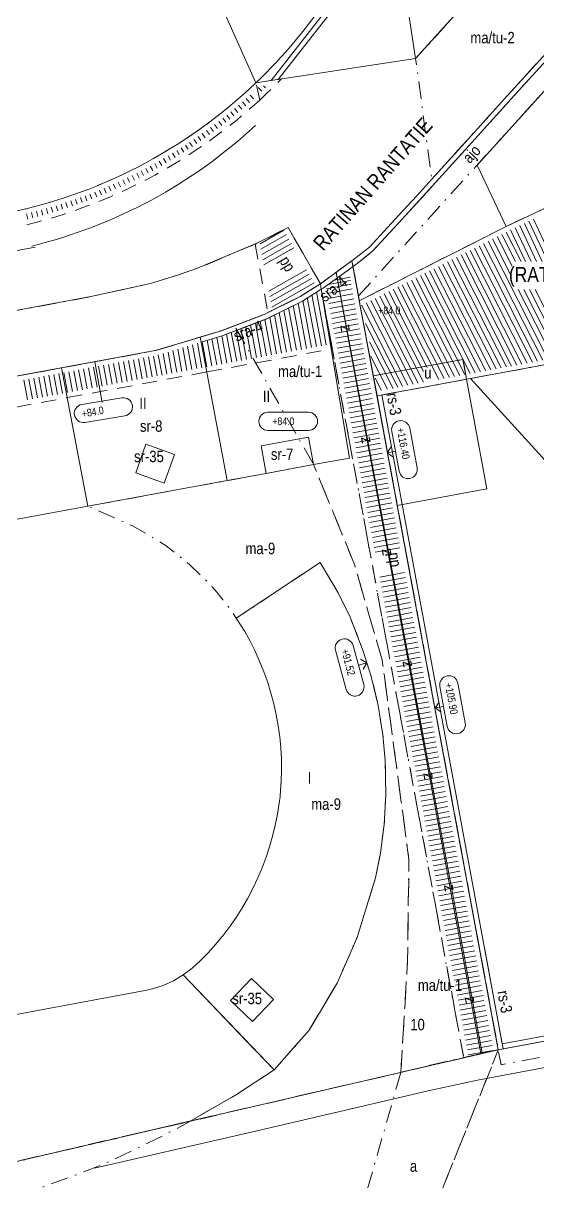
# Model space of a CAD drawing. Header units: metres. Extents: x 24485995 to 24488038, y 6819999 to 6822001.
# Drawn here: x 24487478.8 to 24487580.4, y 6820346.9 to 6820575.8 of the extents above; entities that cross this region are included whole.
import ezdxf

# ---------------------------------------------------------------- set-up
doc = ezdxf.new("R2010")
doc.units = ezdxf.units.M
for name, pattern in [('Aukot_rajalla', [0]), ('k10020', [0]), ('k10040', [10.3, 3.5, -1.5, 0.3, -1.5, 3.5]), ('k10050', [8, 3, -2, 3]), ('K10271', [0]), ('k10400', [0]), ('K10430', [0]), ('Osoitus_AK', [0]), ('Puurivi_sailytettava', [0])]:
    doc.linetypes.add(name, pattern=pattern)
for name, color, linetype, lineweight in [('AK_AsemakaavaTeksti_Kadun_puistonnimi', 7, 'Continuous', 0), ('AK_AsemakaavaViiva_Kaupunginosan_raja', 7, 'Continuous', 0), ('AK_JohdoillevarattuTeksti', 7, 'Continuous', 0), ('AK_JohdoillevarattuViiva', 7, 'Continuous', 0), ('AK_KayttotarkoitusViiva', 7, 'Continuous', 0), ('AK_LiikennointiViiva_Polkuviivoitus', 7, 'Continuous', 0), ('AK_MuuAsemakaavaTeksti_Alueenosan_kayttotarkoitus', 7, 'Continuous', 0), ('AK_MuuAsemakaavaTeksti_Erityismaarays', 7, 'Continuous', 0), ('AK_MuuAsemakaavaViiva_alueenosan_raja', 7, 'Continuous', 0), ('AK_MuuAsemakaavaViiva_Erityismaaraysviiva', 7, 'Continuous', 0), ('AK_MuuAsemakaavaViiva_Merkinnan_Kohdistusnuoli', 7, 'Continuous', 0), ('AK_MuuAsemakaavaViiva_Ohj_alueenosan_raja', 7, 'Continuous', 0), ('AK_RakennusalaTeksti_Kerrosala_tai_luku', 7, 'Continuous', 0), ('AK_RakennusalaViiva_Rakennusalan_raja__I_', 7, 'Continuous', 0), ('AK_RakentaminenTeksti_Korkeusmerkinta', 7, 'Continuous', 0), ('AK_RakentaminenTeksti_Korkeusmerkinta_ja_soikio', 7, 'Continuous', 0), ('AK_RakentaminenTeksti_Korkeusmerkinta_ja_soikio_ja_nuoli', 7, 'Continuous', 0), ('AK_RakentaminenViiva_dB_yms_aaltoviiva', 7, 'Continuous', 0), ('AK_Tontti_Sitova', 7, 'Continuous', 0), ('AK_Tonttinumero', 7, 'Continuous', 0), ('AK_YmparistoViiva_Aita', 7, 'Continuous', 0), ('AK_YmparistoViiva_Istutettava_puurivi', 7, 'Continuous', 0), ('AK_YmparistoViiva_Sailytettava_puurivi', 7, 'Continuous', 0)]:
    doc.layers.add(name, color=color, linetype=linetype, lineweight=lineweight)
doc.styles.add('ArialNarrow', font='ARIALN.TTF')

# ---------------------------------------------------------------- blocks, each defined once
blk = doc.blocks.new('AKP43')
at = {"layer": 'AK_RakentaminenTeksti_Korkeusmerkinta_ja_soikio', "color": 7, "linetype": 'Continuous', "lineweight": 13}
for p, q in [((4, 1.8), (-4, 1.8)), ((-4, -1.8), (4, -1.8))]:
    blk.add_line(p, q, dxfattribs=at)
for centre, start, end in [((-4, 0), 90, 270), ((4, 0), 270, 90)]:
    blk.add_arc(centre, 1.8, start, end, dxfattribs=at)

msp = doc.modelspace()

# ---------------------------------------------------------------- linework, layer by layer
at = {"layer": 'AK_AsemakaavaViiva_Kaupunginosan_raja', "linetype": 'k10020', "lineweight": 9, "flags": 128}
msp.add_lwpolyline([(24487524.72, 6820564.02), (24487455.45, 6820718.65), (24487455.01, 6820721.62), (24487388.28, 6820711.67), (24487388.73, 6820708.7), (24487315.23, 6820697.74), (24487281.49, 6820692.71, 0.196175), (24487265.24, 6820683.07), (24487263.87, 6820681.23), (24487262.53, 6820679.37), (24487261.21, 6820677.49)], format="xyb", dxfattribs=at)
for points in [[(24487642.1, 6820629.35), (24487629.34, 6820615.22), (24487605.75, 6820589.07), (24487591.46, 6820607.74), (24487556.27, 6820568.82)], [(24487524.72, 6820564.02), (24487556.27, 6820568.82), (24487556.43, 6820568.99)]]:
    msp.add_lwpolyline(points, dxfattribs=at)
at = {"layer": 'AK_JohdoillevarattuViiva', "linetype": 'Continuous', "lineweight": 5, "flags": 128}
for points in [[(24487551.3, 6820601.58), (24487542.4, 6820583.31), (24487527.75, 6820564.48)], [(24487552.19, 6820601.14), (24487543.26, 6820582.78), (24487529.15, 6820564.65)], [(24487540.56, 6820526.57), (24487545.34, 6820500.78), (24487554.45, 6820451.62), (24487563.54, 6820402.43), (24487569.16, 6820372.24)], [(24487569.44, 6820372.3), (24487563.79, 6820402.51), (24487555.42, 6820447.23), (24487546.23, 6820496.37), (24487540.57, 6820526.58)]]:
    msp.add_lwpolyline(points, dxfattribs=at)
at = {"layer": 'AK_KayttotarkoitusViiva', "linetype": 'Continuous', "lineweight": 20, "flags": 128}
for points in [[(24487524.72, 6820564.02), (24487455.45, 6820718.65), (24487455.01, 6820721.62)], [(24487607.88, 6820625.91), (24487556.27, 6820568.82)], [(24487574.41, 6820561.53), (24487580.72, 6820568.45), (24487590.92, 6820579.74), (24487599.25, 6820581.84), (24487605.75, 6820589.07), (24487629.34, 6820615.22)], [(24487556.27, 6820568.82), (24487550.72, 6820605.35)], [(24487572.59, 6820372.98), (24487685.85, 6820393.97), (24487659.2, 6820537.78), (24487652.75, 6820572.56), (24487655.04, 6820573.64), (24487655.79, 6820577.3)], [(24487543.69, 6820528.85), (24487547.17, 6820531.56), (24487552.89, 6820537.78), (24487556.49, 6820541.7), (24487559.47, 6820545), (24487567.28, 6820553.64), (24487574.41, 6820561.53)], [(24487531.09, 6820535.46), (24487524.93, 6820532.31), (24487513.18, 6820527.37), (24487509.25, 6820526.02), (24487503.89, 6820524.36), (24487492.11, 6820521.77), (24487312.77, 6820488.42), (24487248.71, 6820476.5)], [(24487537.45, 6820524.31), (24487531.09, 6820535.46)], [(24487543.69, 6820528.85), (24487537.45, 6820524.31)], [(24487572.59, 6820372.98), (24487543.69, 6820528.85)], [(24487537.45, 6820524.31), (24487533.46, 6820521.78), (24487527.88, 6820519.02), (24487526.36, 6820518.27), (24487517.91, 6820515.04), (24487509.29, 6820512.44), (24487504.86, 6820511.12), (24487265.52, 6820466.99), (24487267.4, 6820456.77)], [(24487321.61, 6820314.68), (24487495.03, 6820354.96), (24487569.41, 6820372.24), (24487572.59, 6820372.98)]]:
    msp.add_lwpolyline(points, dxfattribs=at)
at = {"layer": 'AK_KayttotarkoitusViiva', "linetype": 'Continuous', "lineweight": 20}
for centre, radius, start, end in [((24487455.49, 6820636.43), 100.18, 313.716, 326.6723), ((24487455.5, 6820636.42), 100.17, 280.7992, 313.7146)]:
    msp.add_arc(centre, radius, start, end, dxfattribs=at)
at = {"layer": 'AK_LiikennointiViiva_Polkuviivoitus', "linetype": 'Continuous', "lineweight": 0, "flags": 128}
for points in [[(24487523.57, 6820561.58), (24487524.24, 6820560.84)], [(24487525.89, 6820562.37), (24487525.2, 6820563.1)], [(24487526.6, 6820563.05), (24487526.23, 6820563.43)], [(24487521.29, 6820559.58), (24487521.94, 6820558.82)], [(24487522.06, 6820560.24), (24487522.72, 6820559.5)], [(24487522.81, 6820560.9), (24487523.47, 6820560.16)], [(24487518.17, 6820557.01), (24487518.77, 6820556.23)], [(24487518.96, 6820557.64), (24487519.58, 6820556.87)], [(24487519.75, 6820558.28), (24487520.38, 6820557.52)], [(24487520.52, 6820558.92), (24487521.15, 6820558.16)], [(24487514.96, 6820554.57), (24487515.54, 6820553.78)], [(24487515.78, 6820555.17), (24487516.36, 6820554.39)], [(24487516.57, 6820555.78), (24487517.17, 6820554.99)], [(24487517.38, 6820556.39), (24487517.99, 6820555.61)], [(24487511.64, 6820552.26), (24487512.18, 6820551.44)], [(24487512.48, 6820552.83), (24487513.03, 6820552.02)], [(24487513.31, 6820553.41), (24487513.88, 6820552.6)], [(24487514.13, 6820553.98), (24487514.7, 6820553.18)], [(24487508.24, 6820550.09), (24487508.75, 6820549.26)], [(24487509.09, 6820550.62), (24487509.6, 6820549.78)], [(24487509.95, 6820551.16), (24487510.48, 6820550.33)], [(24487510.8, 6820551.71), (24487511.34, 6820550.89)], [(24487503.87, 6820547.57), (24487504.35, 6820546.71)], [(24487504.74, 6820548.05), (24487505.22, 6820547.19)], [(24487505.63, 6820548.55), (24487506.12, 6820547.7)], [(24487506.5, 6820549.05), (24487506.99, 6820548.2)], [(24487507.37, 6820549.57), (24487507.87, 6820548.72)], [(24487499.36, 6820545.26), (24487499.79, 6820544.36)], [(24487500.28, 6820545.71), (24487500.72, 6820544.81)], [(24487501.19, 6820546.16), (24487501.64, 6820545.28)], [(24487502.08, 6820546.62), (24487502.53, 6820545.73)], [(24487502.97, 6820547.09), (24487503.44, 6820546.21)], [(24487494.76, 6820543.19), (24487495.16, 6820542.25)], [(24487495.7, 6820543.59), (24487496.1, 6820542.66)], [(24487496.61, 6820543.99), (24487497.02, 6820543.07)], [(24487497.54, 6820544.41), (24487497.96, 6820543.49)], [(24487498.46, 6820544.83), (24487498.89, 6820543.93)], [(24487488.17, 6820540.68), (24487488.51, 6820539.7)], [(24487489.11, 6820541), (24487489.45, 6820540.03)], [(24487490.07, 6820541.35), (24487490.42, 6820540.38)], [(24487491.01, 6820541.69), (24487491.36, 6820540.73)], [(24487491.95, 6820542.05), (24487492.32, 6820541.1)], [(24487492.9, 6820542.42), (24487493.28, 6820541.48)], [(24487493.83, 6820542.8), (24487494.2, 6820541.86)], [(24487480.41, 6820538.37), (24487480.67, 6820537.33)], [(24487481.39, 6820538.63), (24487481.67, 6820537.6)], [(24487482.37, 6820538.89), (24487482.66, 6820537.87)], [(24487483.34, 6820539.16), (24487483.62, 6820538.15)], [(24487484.31, 6820539.45), (24487484.61, 6820538.44)], [(24487485.28, 6820539.74), (24487485.6, 6820538.74)], [(24487486.24, 6820540.04), (24487486.55, 6820539.05)], [(24487487.2, 6820540.35), (24487487.53, 6820539.37)], [(24487479.44, 6820538.13), (24487479.7, 6820537.09)], [(24487577.74, 6820536.23), (24487581.28, 6820528.69)], [(24487578.64, 6820536.66), (24487582.39, 6820528.69)], [(24487579.55, 6820537.08), (24487583.49, 6820528.68)], [(24487530.26, 6820534.9), (24487525.54, 6820532.21)], [(24487530.76, 6820534.03), (24487525.73, 6820531.17)], [(24487573.26, 6820534.08), (24487575.97, 6820528.72)], [(24487574.15, 6820534.53), (24487577.1, 6820528.72)], [(24487575.02, 6820534.96), (24487577.95, 6820528.71)], [(24487575.93, 6820535.38), (24487579.06, 6820528.7)], [(24487576.83, 6820535.81), (24487580.17, 6820528.7)], [(24487531.25, 6820533.16), (24487525.92, 6820530.13)], [(24487531.75, 6820532.29), (24487526.12, 6820529.08)], [(24487568.8, 6820531.82), (24487580.35, 6820509.02)], [(24487569.69, 6820532.27), (24487581.37, 6820509.21)], [(24487570.58, 6820532.73), (24487582.4, 6820509.4)], [(24487571.47, 6820533.18), (24487574.97, 6820526.28)], [(24487572.36, 6820533.63), (24487575.31, 6820527.82)], [(24487532.24, 6820531.43), (24487526.31, 6820528.04)], [(24487564.34, 6820529.56), (24487575.22, 6820508.07)], [(24487565.23, 6820530.02), (24487576.25, 6820508.26)], [(24487566.12, 6820530.47), (24487577.27, 6820508.45)], [(24487567.01, 6820530.92), (24487578.3, 6820508.64)], [(24487567.9, 6820531.37), (24487579.32, 6820508.83)], [(24487534.72, 6820527.08), (24487527.28, 6820522.84)], [(24487559.88, 6820527.3), (24487570.1, 6820507.13)], [(24487560.77, 6820527.76), (24487571.12, 6820507.32)], [(24487561.66, 6820528.21), (24487572.15, 6820507.51)], [(24487562.55, 6820528.66), (24487573.17, 6820507.7)], [(24487563.44, 6820529.11), (24487574.2, 6820507.88)], [(24487535.22, 6820526.21), (24487527.47, 6820521.8)], [(24487535.71, 6820525.35), (24487527.66, 6820520.76)], [(24487538.94, 6820524.15), (24487543.42, 6820524.99)], [(24487540.19, 6820525.06), (24487543.36, 6820525.65)], [(24487555.42, 6820525.04), (24487564.97, 6820506.18)], [(24487556.31, 6820525.5), (24487566, 6820506.37)], [(24487557.2, 6820525.95), (24487567.02, 6820506.56)], [(24487558.09, 6820526.4), (24487568.05, 6820506.75)], [(24487558.98, 6820526.85), (24487569.07, 6820506.94)], [(24487536.21, 6820524.48), (24487527.85, 6820519.71)], [(24487538.63, 6820512.27), (24487536.7, 6820522.74)], [(24487538.66, 6820523.3), (24487543.57, 6820524.21)], [(24487538.79, 6820522.39), (24487543.71, 6820523.3)], [(24487550.06, 6820522.33), (24487557.84, 6820506.99)], [(24487550.96, 6820522.78), (24487558.56, 6820507.77)], [(24487551.85, 6820523.24), (24487560.88, 6820505.42)], [(24487552.74, 6820523.69), (24487561.9, 6820505.61)], [(24487553.63, 6820524.14), (24487562.93, 6820505.8)], [(24487554.52, 6820524.59), (24487563.95, 6820505.99)], [(24487576.52, 6820523.21), (24487583.42, 6820509.59)], [(24487577.64, 6820523.21), (24487584.45, 6820509.78)], [(24487578.77, 6820523.2), (24487585.47, 6820509.97)], [(24487579.89, 6820523.19), (24487586.49, 6820510.16)], [(24487533.71, 6820511.36), (24487532.11, 6820520.04)], [(24487534.7, 6820511.54), (24487533.05, 6820520.5)], [(24487535.68, 6820511.72), (24487533.97, 6820521.01)], [(24487536.67, 6820511.9), (24487534.88, 6820521.58)], [(24487537.65, 6820512.08), (24487535.79, 6820522.16)], [(24487538.97, 6820521.4), (24487543.89, 6820522.31)], [(24487539.15, 6820520.42), (24487544.07, 6820521.33)], [(24487539.34, 6820519.44), (24487544.25, 6820520.35)], [(24487545.6, 6820520.07), (24487553.7, 6820504.09)], [(24487546.5, 6820520.53), (24487554.73, 6820504.28)], [(24487547.39, 6820520.98), (24487555.75, 6820504.47)], [(24487548.28, 6820521.43), (24487556.78, 6820504.66)], [(24487549.17, 6820521.88), (24487557.8, 6820504.85)], [(24487529.78, 6820510.63), (24487528.39, 6820518.2)], [(24487530.76, 6820510.82), (24487529.32, 6820518.66)], [(24487531.75, 6820511), (24487530.25, 6820519.12)], [(24487532.73, 6820511.18), (24487531.18, 6820519.58)], [(24487539.52, 6820518.45), (24487544.43, 6820519.36)], [(24487539.7, 6820517.47), (24487544.62, 6820518.38)], [(24487523.88, 6820509.55), (24487522.72, 6820515.82)], [(24487524.86, 6820509.73), (24487523.67, 6820516.19)], [(24487525.85, 6820509.91), (24487524.62, 6820516.55)], [(24487526.83, 6820510.09), (24487525.57, 6820516.91)], [(24487527.81, 6820510.27), (24487526.52, 6820517.28)], [(24487528.8, 6820510.45), (24487527.45, 6820517.74)], [(24487539.88, 6820516.49), (24487544.8, 6820517.4)], [(24487540.07, 6820515.5), (24487544.98, 6820516.41)], [(24487546.37, 6820516.48), (24487552.76, 6820503.86)], [(24487517, 6820508.28), (24487516.05, 6820513.44)], [(24487517.98, 6820508.46), (24487517.01, 6820513.73)], [(24487518.96, 6820508.64), (24487517.97, 6820514.02)], [(24487519.95, 6820508.82), (24487518.92, 6820514.37)], [(24487520.93, 6820509), (24487519.87, 6820514.73)], [(24487521.91, 6820509.18), (24487520.82, 6820515.1)], [(24487522.9, 6820509.36), (24487521.77, 6820515.46)], [(24487540.25, 6820514.52), (24487545.16, 6820515.43)], [(24487540.43, 6820513.54), (24487545.35, 6820514.45)], [(24487540.61, 6820512.55), (24487545.53, 6820513.46)], [(24487509.13, 6820506.83), (24487508.34, 6820511.12)], [(24487510.11, 6820507.01), (24487509.3, 6820511.41)], [(24487511.1, 6820507.19), (24487510.27, 6820511.7)], [(24487512.08, 6820507.37), (24487511.23, 6820511.99)], [(24487513.06, 6820507.55), (24487512.19, 6820512.28)], [(24487514.05, 6820507.73), (24487513.16, 6820512.57)], [(24487515.03, 6820507.91), (24487514.12, 6820512.86)], [(24487516.01, 6820508.1), (24487515.08, 6820513.15)], [(24487540.79, 6820511.57), (24487545.71, 6820512.48)], [(24487540.98, 6820510.59), (24487545.89, 6820511.5)], [(24487547.13, 6820512.83), (24487551.81, 6820503.6)], [(24487498.31, 6820504.83), (24487497.59, 6820508.76)], [(24487499.3, 6820505.01), (24487498.57, 6820508.95)], [(24487500.28, 6820505.19), (24487499.55, 6820509.13)], [(24487501.26, 6820505.38), (24487500.54, 6820509.31)], [(24487502.25, 6820505.56), (24487501.52, 6820509.49)], [(24487503.23, 6820505.74), (24487502.5, 6820509.67)], [(24487504.21, 6820505.92), (24487503.49, 6820509.85)], [(24487505.2, 6820506.1), (24487504.47, 6820510.03)], [(24487506.18, 6820506.28), (24487505.45, 6820510.26)], [(24487507.16, 6820506.46), (24487506.41, 6820510.55)], [(24487508.15, 6820506.64), (24487507.37, 6820510.83)], [(24487541.16, 6820509.6), (24487546.07, 6820510.51)], [(24487541.34, 6820508.62), (24487546.26, 6820509.53)], [(24487547.36, 6820510.08), (24487550.7, 6820503.5)], [(24487485.53, 6820502.47), (24487484.8, 6820506.41)], [(24487486.51, 6820502.65), (24487485.79, 6820506.59)], [(24487487.5, 6820502.84), (24487486.77, 6820506.77)], [(24487488.48, 6820503.02), (24487487.75, 6820506.95)], [(24487489.46, 6820503.2), (24487488.74, 6820507.13)], [(24487490.45, 6820503.38), (24487489.72, 6820507.31)], [(24487491.43, 6820503.56), (24487490.7, 6820507.5)], [(24487492.41, 6820503.74), (24487491.69, 6820507.68)], [(24487493.4, 6820503.92), (24487492.67, 6820507.86)], [(24487494.38, 6820504.11), (24487493.65, 6820508.04)], [(24487495.36, 6820504.29), (24487494.64, 6820508.22)], [(24487496.35, 6820504.47), (24487495.62, 6820508.4)], [(24487497.33, 6820504.65), (24487496.6, 6820508.58)], [(24487541.52, 6820507.64), (24487546.44, 6820508.55)], [(24487541.71, 6820506.65), (24487546.62, 6820507.56)], [(24487541.89, 6820505.67), (24487546.8, 6820506.58)], [(24487479.63, 6820501.39), (24487478.9, 6820505.32)], [(24487480.61, 6820501.57), (24487479.89, 6820505.5)], [(24487481.59, 6820501.75), (24487480.87, 6820505.68)], [(24487482.58, 6820501.93), (24487481.85, 6820505.86)], [(24487483.56, 6820502.11), (24487482.84, 6820506.04)], [(24487484.54, 6820502.29), (24487483.82, 6820506.23)], [(24487542.07, 6820504.69), (24487546.99, 6820505.6)], [(24487542.25, 6820503.7), (24487547.17, 6820504.62)], [(24487548.31, 6820505.7), (24487549.54, 6820503.25)], [(24487542.43, 6820502.72), (24487547.35, 6820503.63)], [(24487542.62, 6820501.74), (24487547.53, 6820502.65)], [(24487542.8, 6820500.75), (24487547.71, 6820501.67)], [(24487542.98, 6820499.77), (24487547.9, 6820500.68)], [(24487543.16, 6820498.79), (24487548.08, 6820499.7)], [(24487543.35, 6820497.8), (24487548.26, 6820498.72)], [(24487543.53, 6820496.82), (24487548.44, 6820497.73)], [(24487543.71, 6820495.84), (24487548.63, 6820496.75)], [(24487543.89, 6820494.86), (24487548.81, 6820495.77)], [(24487544.07, 6820493.87), (24487548.99, 6820494.78)], [(24487544.26, 6820492.89), (24487549.17, 6820493.8)], [(24487544.44, 6820491.91), (24487549.36, 6820492.82)], [(24487544.62, 6820490.92), (24487549.54, 6820491.83)], [(24487544.8, 6820489.94), (24487549.72, 6820490.85)], [(24487544.99, 6820488.96), (24487549.9, 6820489.87)], [(24487545.17, 6820487.97), (24487550.08, 6820488.88)], [(24487545.35, 6820486.99), (24487550.27, 6820487.9)], [(24487545.53, 6820486.01), (24487550.45, 6820486.92)], [(24487545.71, 6820485.02), (24487550.63, 6820485.93)], [(24487545.9, 6820484.04), (24487550.81, 6820484.95)], [(24487546.08, 6820483.06), (24487551, 6820483.97)], [(24487546.26, 6820482.07), (24487551.18, 6820482.98)], [(24487546.44, 6820481.09), (24487551.36, 6820482)], [(24487546.63, 6820480.11), (24487551.54, 6820481.02)], [(24487546.81, 6820479.12), (24487551.72, 6820480.03)], [(24487546.99, 6820478.14), (24487551.91, 6820479.05)], [(24487547.17, 6820477.16), (24487552.09, 6820478.07)], [(24487547.36, 6820476.17), (24487552.27, 6820477.09)], [(24487547.54, 6820475.19), (24487552.45, 6820476.1)], [(24487547.72, 6820474.21), (24487552.64, 6820475.12)], [(24487547.9, 6820473.22), (24487552.82, 6820474.14)], [(24487548.08, 6820472.24), (24487553, 6820473.15)], [(24487548.27, 6820471.26), (24487553.18, 6820472.17)], [(24487549.18, 6820466.34), (24487554.09, 6820467.25)], [(24487549.36, 6820465.36), (24487554.28, 6820466.27)], [(24487549.54, 6820464.38), (24487554.46, 6820465.29)], [(24487549.72, 6820463.39), (24487554.64, 6820464.3)], [(24487549.91, 6820462.41), (24487554.82, 6820463.32)], [(24487550.09, 6820461.43), (24487555.01, 6820462.34)], [(24487550.27, 6820460.44), (24487555.19, 6820461.35)], [(24487550.45, 6820459.46), (24487555.37, 6820460.37)], [(24487550.64, 6820458.48), (24487555.55, 6820459.39)], [(24487550.82, 6820457.49), (24487555.73, 6820458.4)], [(24487551, 6820456.51), (24487555.92, 6820457.42)], [(24487551.18, 6820455.53), (24487556.1, 6820456.44)], [(24487551.36, 6820454.54), (24487556.28, 6820455.45)], [(24487551.55, 6820453.56), (24487556.46, 6820454.47)], [(24487551.73, 6820452.58), (24487556.65, 6820453.49)], [(24487551.91, 6820451.59), (24487556.83, 6820452.5)], [(24487552.09, 6820450.61), (24487557.01, 6820451.52)], [(24487552.28, 6820449.63), (24487557.19, 6820450.54)], [(24487552.46, 6820448.64), (24487557.37, 6820449.56)], [(24487552.64, 6820447.66), (24487557.56, 6820448.57)], [(24487552.82, 6820446.68), (24487557.74, 6820447.59)], [(24487553, 6820445.69), (24487557.92, 6820446.61)], [(24487553.19, 6820444.71), (24487558.1, 6820445.62)], [(24487553.37, 6820443.73), (24487558.29, 6820444.64)], [(24487553.55, 6820442.74), (24487558.47, 6820443.66)], [(24487553.73, 6820441.76), (24487558.65, 6820442.67)], [(24487553.92, 6820440.78), (24487558.83, 6820441.69)], [(24487554.1, 6820439.79), (24487559.01, 6820440.71)], [(24487554.28, 6820438.81), (24487559.2, 6820439.72)], [(24487554.46, 6820437.83), (24487559.38, 6820438.74)], [(24487554.65, 6820436.85), (24487559.56, 6820437.76)], [(24487554.83, 6820435.86), (24487559.74, 6820436.77)], [(24487555.01, 6820434.88), (24487559.93, 6820435.79)], [(24487555.19, 6820433.9), (24487560.11, 6820434.81)], [(24487555.37, 6820432.91), (24487560.29, 6820433.82)], [(24487555.56, 6820431.93), (24487560.47, 6820432.84)], [(24487555.74, 6820430.95), (24487560.65, 6820431.86)], [(24487555.92, 6820429.96), (24487560.84, 6820430.87)], [(24487556.1, 6820428.98), (24487561.02, 6820429.89)], [(24487556.29, 6820428), (24487561.2, 6820428.91)], [(24487556.47, 6820427.01), (24487561.38, 6820427.92)], [(24487556.65, 6820426.03), (24487561.57, 6820426.94)], [(24487556.83, 6820425.05), (24487561.75, 6820425.96)], [(24487557.01, 6820424.06), (24487561.93, 6820424.97)], [(24487557.2, 6820423.08), (24487562.11, 6820423.99)], [(24487557.38, 6820422.1), (24487562.3, 6820423.01)], [(24487557.56, 6820421.11), (24487562.48, 6820422.02)], [(24487557.74, 6820420.13), (24487562.66, 6820421.04)], [(24487557.93, 6820419.15), (24487562.84, 6820420.06)], [(24487558.11, 6820418.16), (24487563.02, 6820419.08)], [(24487558.29, 6820417.18), (24487563.21, 6820418.09)], [(24487558.47, 6820416.2), (24487563.39, 6820417.11)], [(24487558.65, 6820415.21), (24487563.57, 6820416.13)], [(24487558.84, 6820414.23), (24487563.75, 6820415.14)], [(24487559.02, 6820413.25), (24487563.94, 6820414.16)], [(24487559.2, 6820412.26), (24487564.12, 6820413.18)], [(24487559.38, 6820411.28), (24487564.3, 6820412.19)], [(24487559.57, 6820410.3), (24487564.48, 6820411.21)], [(24487559.75, 6820409.32), (24487564.66, 6820410.23)], [(24487559.93, 6820408.33), (24487564.85, 6820409.24)], [(24487560.11, 6820407.35), (24487565.03, 6820408.26)], [(24487560.29, 6820406.37), (24487565.21, 6820407.28)], [(24487560.48, 6820405.38), (24487565.39, 6820406.29)], [(24487560.66, 6820404.4), (24487565.58, 6820405.31)], [(24487560.84, 6820403.42), (24487565.76, 6820404.33)], [(24487561.02, 6820402.43), (24487565.94, 6820403.34)], [(24487561.21, 6820401.45), (24487566.12, 6820402.36)], [(24487561.39, 6820400.47), (24487566.3, 6820401.38)], [(24487561.57, 6820399.48), (24487566.49, 6820400.39)], [(24487561.75, 6820398.5), (24487566.67, 6820399.41)], [(24487561.94, 6820397.52), (24487566.85, 6820398.43)], [(24487562.12, 6820396.53), (24487567.03, 6820397.44)], [(24487562.3, 6820395.55), (24487567.22, 6820396.46)], [(24487562.48, 6820394.57), (24487567.4, 6820395.48)], [(24487562.66, 6820393.58), (24487567.58, 6820394.49)], [(24487562.85, 6820392.6), (24487567.76, 6820393.51)], [(24487563.03, 6820391.62), (24487567.94, 6820392.53)], [(24487563.21, 6820390.63), (24487568.13, 6820391.55)], [(24487563.39, 6820389.65), (24487568.31, 6820390.56)], [(24487563.58, 6820388.67), (24487568.49, 6820389.58)], [(24487563.76, 6820387.68), (24487568.67, 6820388.6)], [(24487563.94, 6820386.7), (24487568.86, 6820387.61)], [(24487564.12, 6820385.72), (24487569.04, 6820386.63)], [(24487564.3, 6820384.73), (24487569.22, 6820385.65)], [(24487564.49, 6820383.75), (24487569.4, 6820384.66)], [(24487564.67, 6820382.77), (24487569.59, 6820383.68)], [(24487564.85, 6820381.78), (24487569.77, 6820382.7)], [(24487565.03, 6820380.8), (24487569.95, 6820381.71)], [(24487565.22, 6820379.82), (24487570.13, 6820380.73)], [(24487565.4, 6820378.84), (24487570.31, 6820379.75)], [(24487565.58, 6820377.85), (24487570.5, 6820378.76)], [(24487565.76, 6820376.87), (24487570.68, 6820377.78)], [(24487565.94, 6820375.89), (24487570.86, 6820376.8)], [(24487566.13, 6820374.9), (24487571.04, 6820375.81)], [(24487566.31, 6820373.92), (24487571.23, 6820374.83)], [(24487566.49, 6820372.94), (24487571.41, 6820373.85)], [(24487566.67, 6820371.95), (24487571.59, 6820372.86)]]:
    msp.add_lwpolyline(points, dxfattribs=at)
at = {"layer": 'AK_MuuAsemakaavaViiva_alueenosan_raja', "linetype": 'k10040', "lineweight": 5, "flags": 128}
for points in [[(24487559.47, 6820545), (24487567.28, 6820553.64), (24487574.41, 6820561.53), (24487580.72, 6820568.45), (24487590.92, 6820579.74), (24487595.76, 6820580.96), (24487592.65, 6820600.3), (24487591.46, 6820607.74), (24487556.27, 6820568.82), (24487559.47, 6820545)], [(24487544.98, 6820521.91), (24487599.25, 6820581.84), (24487590.92, 6820579.74), (24487591.66, 6820579.07), (24487581.46, 6820567.78), (24487575.15, 6820560.85), (24487568.02, 6820552.97), (24487560.22, 6820544.33), (24487557.23, 6820541.02), (24487553.62, 6820537.1), (24487547.82, 6820530.8), (24487545.34, 6820528.79), (24487543.9, 6820527.71), (24487544.98, 6820521.91)], [(24487626.93, 6820560.44), (24487574.13, 6820535.64)], [(24487265.52, 6820466.99), (24487504.86, 6820511.12), (24487509.29, 6820512.44), (24487517.91, 6820515.04), (24487526.36, 6820518.27), (24487527.88, 6820519.02), (24487533.46, 6820521.78), (24487537.45, 6820524.31), (24487531.09, 6820535.46), (24487524.93, 6820532.31), (24487513.18, 6820527.37), (24487509.25, 6820526.02), (24487503.89, 6820524.36), (24487492.11, 6820521.77), (24487312.77, 6820488.42), (24487248.71, 6820476.5)], [(24487574.13, 6820535.64), (24487545.15, 6820520.97)], [(24487321.61, 6820314.68), (24487495.03, 6820354.96), (24487569.41, 6820372.24), (24487572.59, 6820372.98), (24487543.69, 6820528.85), (24487537.45, 6820524.31), (24487533.46, 6820521.78), (24487527.88, 6820519.02), (24487526.36, 6820518.27), (24487517.91, 6820515.04), (24487509.29, 6820512.44), (24487504.86, 6820511.12), (24487265.52, 6820466.99), (24487267.4, 6820456.77), (24487297.4, 6820462.41), (24487298, 6820459.1), (24487301.14, 6820441.93), (24487290.97, 6820427.45), (24487302.68, 6820365.04), (24487316.63, 6820341.92), (24487321.61, 6820314.68)], [(24487543.69, 6820528.85), (24487537.45, 6820524.31), (24487533.46, 6820521.78), (24487527.88, 6820519.02), (24487526.36, 6820518.27), (24487520.5, 6820516.03), (24487536.11, 6820488.58), (24487544.09, 6820469.17), (24487549.65, 6820450.05), (24487552.3, 6820430.31), (24487554.95, 6820410.58), (24487554.66, 6820390.39), (24487553.35, 6820368.51), (24487569.41, 6820372.24), (24487572.59, 6820372.98), (24487543.69, 6820528.85)], [(24487537.81, 6820522.2), (24487565.76, 6820371.39), (24487569.41, 6820372.24), (24487572.59, 6820372.98), (24487543.69, 6820528.85), (24487537.45, 6820524.31), (24487537.63, 6820523.24), (24487537.81, 6820522.2)], [(24487567.11, 6820505.6), (24487661.91, 6820523.17)], [(24487566.34, 6820505.45), (24487548.64, 6820502.17), (24487547.91, 6820506.1), (24487565.61, 6820509.38), (24487566.34, 6820505.45)], [(24487548.64, 6820502.17), (24487566.34, 6820505.45)], [(24487566.34, 6820505.45), (24487567.11, 6820505.6)], [(24487536.11, 6820488.58), (24487526.76, 6820486.86), (24487519.08, 6820485.44), (24487491.54, 6820480.37), (24487500.38, 6820476.48), (24487503.25, 6820474.87), (24487506.97, 6820472.51), (24487510.22, 6820470.02), (24487511.69, 6820468.76), (24487514.5, 6820466.1), (24487515.94, 6820464.59), (24487517.05, 6820463.31), (24487517.48, 6820462.82), (24487518.83, 6820461.07), (24487520.13, 6820459.3), (24487520.85, 6820458.22), (24487537.44, 6820469.28), (24487540.98, 6820463.28), (24487543.34, 6820458.43), (24487545.74, 6820452.26), (24487545.95, 6820451.55), (24487547.52, 6820446.71), (24487548.86, 6820441.02), (24487549.8, 6820435.17), (24487550.27, 6820430.1), (24487550.4, 6820423.36), (24487550.06, 6820417.5), (24487549.32, 6820411.82), (24487548.36, 6820406.97), (24487546.91, 6820402.27), (24487544.7, 6820395.19), (24487540.79, 6820386.16), (24487535.22, 6820376.86), (24487528.31, 6820369), (24487520.89, 6820364.16), (24487511.89, 6820358.94), (24487553.35, 6820368.51), (24487554.66, 6820390.39), (24487554.95, 6820410.58), (24487552.3, 6820430.31), (24487549.65, 6820450.05), (24487544.09, 6820469.17), (24487536.11, 6820488.58)], [(24487685.85, 6820393.97), (24487572.59, 6820372.98), (24487573.13, 6820370.03), (24487668.7, 6820387.74), (24487671.44, 6820372.99), (24487689.14, 6820376.27), (24487685.85, 6820393.97)], [(24487654.54, 6820341.59), (24487657.55, 6820341.56), (24487663.04, 6820341.5), (24487654.39, 6820388.14), (24487572.59, 6820372.98), (24487554.93, 6820329.01), (24487592.59, 6820335.94), (24487604.75, 6820337.05), (24487654.54, 6820341.59)], [(24487553.35, 6820368.51), (24487541.32, 6820326.38), (24487554.93, 6820329.01), (24487572.59, 6820372.98), (24487568.12, 6820372.01), (24487563.24, 6820370.88), (24487553.35, 6820368.51)], [(24487565.75, 6820371.46), (24487568.12, 6820372.01)], [(24487568.12, 6820372.01), (24487572.59, 6820372.98)], [(24487384.26, 6820329.34), (24487390.05, 6820329.41), (24487395.53, 6820329.54), (24487400.16, 6820329.73), (24487404.6, 6820329.98), (24487409.31, 6820330.32), (24487414.91, 6820330.82), (24487423.16, 6820331.76), (24487430.23, 6820332.76), (24487436.65, 6820333.82), (24487442.88, 6820334.99), (24487450.38, 6820336.58), (24487458.52, 6820338.55), (24487465.73, 6820340.5), (24487472.36, 6820342.47), (24487478.46, 6820344.44), (24487482.95, 6820345.98), (24487488.62, 6820348.05), (24487491.95, 6820349.33), (24487495.02, 6820350.54), (24487498.73, 6820352.3), (24487502.03, 6820353.86), (24487504.95, 6820355.29), (24487509.01, 6820357.38), (24487511.89, 6820358.94), (24487384.26, 6820329.34)]]:
    msp.add_lwpolyline(points, dxfattribs=at)
at = {"layer": 'AK_MuuAsemakaavaViiva_Erityismaaraysviiva', "linetype": 'Aukot_rajalla', "lineweight": 5, "flags": 128}
for points in [[(24487543.9, 6820527.71), (24487545.34, 6820528.79), (24487547.82, 6820530.8), (24487553.62, 6820537.1), (24487560.22, 6820544.33), (24487568.02, 6820552.97), (24487575.15, 6820560.85), (24487581.46, 6820567.78), (24487591.66, 6820579.07)], [(24487513.9, 6820512.78), (24487518.24, 6820514.09), (24487522.5, 6820515.72), (24487526.8, 6820517.36), (24487533.95, 6820520.91), (24487537.63, 6820523.24), (24487538.01, 6820523.48), (24487543.9, 6820527.76)], [(24487573.57, 6820373.16), (24487549.62, 6820502.35)], [(24487569.92, 6820392.82), (24487573.39, 6820374.14), (24487684.69, 6820394.77), (24487680.83, 6820415.6)]]:
    msp.add_lwpolyline(points, dxfattribs=at)
at = {"layer": 'AK_MuuAsemakaavaViiva_Merkinnan_Kohdistusnuoli', "linetype": 'Osoitus_AK', "lineweight": 5, "flags": 128}
msp.add_lwpolyline([(24487494.37, 6820500.83), (24487492.92, 6820508.92)], dxfattribs=at)
at = {"layer": 'AK_MuuAsemakaavaViiva_Ohj_alueenosan_raja', "linetype": 'k10050', "lineweight": 5, "flags": 128}
for points in [[(24487529.76, 6820564.79), (24487524.72, 6820564.02)], [(24487525.48, 6820560.62), (24487524.72, 6820564.02)], [(24487531.09, 6820535.46), (24487524.93, 6820532.31)], [(24487537.45, 6820524.31), (24487531.09, 6820535.46)], [(24487524.93, 6820532.31), (24487524.59, 6820532.16)], [(24487524.59, 6820532.16), (24487527.09, 6820518.63)], [(24487543.69, 6820528.85), (24487537.45, 6820524.31)], [(24487572.59, 6820372.98), (24487543.69, 6820528.85)], [(24487537.45, 6820524.31), (24487533.46, 6820521.78)], [(24487533.46, 6820521.78), (24487537.45, 6820524.31)], [(24487537.45, 6820524.31), (24487537.63, 6820523.24)], [(24487537.63, 6820523.24), (24487537.45, 6820524.31)], [(24487537.63, 6820523.24), (24487537.81, 6820522.2)], [(24487539.8, 6820511.46), (24487537.63, 6820523.24)], [(24487533.46, 6820521.78), (24487527.88, 6820519.02)], [(24487527.88, 6820519.02), (24487533.46, 6820521.78)], [(24487537.81, 6820522.2), (24487565.75, 6820371.46)], [(24487526.36, 6820518.27), (24487517.91, 6820515.04)], [(24487527.88, 6820519.02), (24487526.36, 6820518.27)], [(24487527.09, 6820518.63), (24487527.88, 6820519.02)], [(24487517.91, 6820515.04), (24487509.29, 6820512.44)], [(24487504.86, 6820511.12), (24487363.2, 6820485)], [(24487509.29, 6820512.44), (24487504.86, 6820511.12)], [(24487515.02, 6820506.89), (24487539.8, 6820511.46)], [(24487487.48, 6820501.82), (24487515.02, 6820506.89)], [(24487364.3, 6820479.1), (24487487.48, 6820501.82)], [(24487565.75, 6820371.46), (24487568.12, 6820372.01)], [(24487568.12, 6820372.01), (24487572.59, 6820372.98)], [(24487569.41, 6820372.24), (24487572.59, 6820372.98)]]:
    msp.add_lwpolyline(points, dxfattribs=at)
at = {"layer": 'AK_MuuAsemakaavaViiva_Ohj_alueenosan_raja', "linetype": 'k10050', "lineweight": 5}
for centre, radius, start, end in [((24487455.5, 6820636.42), 100.17, 280.7992, 313.7146), ((24487453.25, 6820639.04), 106.61, 312.6472, 315.8594), ((24487454.65, 6820637.67), 104.66, 278.2367, 312.5897)]:
    msp.add_arc(centre, radius, start, end, dxfattribs=at)
at = {"layer": 'AK_RakennusalaViiva_Rakennusalan_raja__I_', "linetype": 'K10271', "lineweight": 9, "flags": 128}
for points in [[(24487574.13, 6820535.64), (24487626.93, 6820560.44), (24487605.75, 6820589.07), (24487599.25, 6820581.84), (24487568.39, 6820547.77), (24487574.13, 6820535.64)], [(24487567.11, 6820505.6), (24487661.91, 6820523.17), (24487652.75, 6820572.56), (24487626.93, 6820560.44), (24487574.13, 6820535.64), (24487545.15, 6820520.97), (24487548.64, 6820502.17), (24487567.11, 6820505.6)], [(24487536.11, 6820488.58), (24487543.24, 6820489.89), (24487537.63, 6820523.24), (24487533.95, 6820520.91), (24487528.33, 6820518.13), (24487526.76, 6820517.35), (24487518.24, 6820514.09), (24487513.9, 6820512.78), (24487519.08, 6820485.44), (24487526.76, 6820486.86), (24487525.77, 6820492.27), (24487535.11, 6820493.99), (24487536.11, 6820488.58)], [(24487681.81, 6820415.78), (24487661.91, 6820523.17), (24487567.11, 6820505.6), (24487617.72, 6820449.99), (24487681.81, 6820415.78)], [(24487505.84, 6820483), (24487519.08, 6820485.44), (24487513.9, 6820512.78), (24487513.71, 6820513.77), (24487509.29, 6820512.44), (24487504.86, 6820511.12), (24487486.36, 6820507.71), (24487491.54, 6820480.37), (24487505.84, 6820483)], [(24487566.34, 6820505.45), (24487565.61, 6820509.38), (24487547.91, 6820506.1), (24487548.64, 6820502.17), (24487552.65, 6820480.54), (24487570.35, 6820483.82), (24487566.34, 6820505.45)], [(24487363.2, 6820485), (24487368.32, 6820457.66), (24487491.54, 6820480.37), (24487486.36, 6820507.71), (24487363.2, 6820485)], [(24487566.34, 6820505.45), (24487570.35, 6820483.82), (24487552.65, 6820480.54), (24487572.59, 6820372.98), (24487685.85, 6820393.97), (24487681.81, 6820415.78), (24487617.72, 6820449.99), (24487567.11, 6820505.6), (24487566.34, 6820505.45)], [(24487506.64, 6820484.94), (24487508.65, 6820490.6), (24487502.99, 6820492.6), (24487500.99, 6820486.95), (24487506.64, 6820484.94)], [(24487500.99, 6820486.95), (24487502.99, 6820492.6), (24487508.65, 6820490.6), (24487506.64, 6820484.94), (24487500.99, 6820486.95)], [(24487535.11, 6820493.99), (24487525.77, 6820492.27), (24487526.76, 6820486.86), (24487536.11, 6820488.58), (24487535.11, 6820493.99)], [(24487522.89, 6820374.66), (24487528.31, 6820369), (24487535.22, 6820376.86), (24487540.79, 6820386.16), (24487544.7, 6820395.19), (24487546.91, 6820402.27), (24487548.36, 6820406.97), (24487549.32, 6820411.82), (24487550.06, 6820417.5), (24487550.4, 6820423.36), (24487550.27, 6820430.1), (24487549.8, 6820435.17), (24487548.86, 6820441.02), (24487547.52, 6820446.71), (24487545.95, 6820451.55), (24487545.74, 6820452.26), (24487543.34, 6820458.43), (24487540.98, 6820463.28), (24487537.44, 6820469.28), (24487520.85, 6820458.22), (24487522.52, 6820455.62), (24487523.59, 6820453.68), (24487524.58, 6820451.7), (24487525.39, 6820449.9), (24487526.3, 6820447.66), (24487527.06, 6820445.57), (24487527.7, 6820443.46), (24487528.25, 6820441.32), (24487528.74, 6820439.17), (24487529.13, 6820437.01), (24487529.43, 6820434.83), (24487529.64, 6820432.63), (24487529.75, 6820430.46), (24487529.78, 6820428.24), (24487529.71, 6820426.03), (24487529.6, 6820424.24), (24487529.49, 6820423.05), (24487529.32, 6820421.67), (24487528.99, 6820419.5), (24487528.56, 6820417.33), (24487528.02, 6820415.18), (24487527.44, 6820413.08), (24487526.75, 6820411), (24487525.97, 6820408.94), (24487525.09, 6820406.92), (24487524.13, 6820404.83), (24487523.08, 6820402.82), (24487521.97, 6820400.88), (24487520.98, 6820399.34), (24487519.79, 6820397.61), (24487518.17, 6820395.46), (24487518.02, 6820395.28), (24487516.77, 6820393.77), (24487515.29, 6820392.13), (24487513.73, 6820390.56), (24487512.14, 6820389.1), (24487510.34, 6820387.76), (24487522.89, 6820374.66)], [(24487376.07, 6820363.29), (24487367.2, 6820331.05), (24487384.64, 6820329.34), (24487495.03, 6820354.96), (24487511.89, 6820358.94), (24487520.89, 6820364.16), (24487528.31, 6820369), (24487510.34, 6820387.76), (24487508.43, 6820386.62), (24487506.41, 6820385.7), (24487504.32, 6820385.02), (24487503.2, 6820384.78), (24487386.12, 6820362.96), (24487384.97, 6820362.75), (24487383.29, 6820362.55), (24487381.45, 6820362.49), (24487379.23, 6820362.62), (24487377.74, 6820362.86), (24487376.07, 6820363.29)], [(24487519.71, 6820382.68), (24487524.06, 6820378.55), (24487528.19, 6820382.9), (24487523.84, 6820387.03), (24487519.71, 6820382.68)], [(24487524.06, 6820378.55), (24487519.71, 6820382.68), (24487523.84, 6820387.03), (24487528.19, 6820382.9), (24487524.06, 6820378.55)]]:
    msp.add_lwpolyline(points, dxfattribs=at)
at = {"layer": 'AK_RakentaminenTeksti_Korkeusmerkinta_ja_soikio_ja_nuoli', "linetype": 'Continuous', "lineweight": 5, "flags": 128}
for points in [[(24487551.56, 6820495.16), (24487553.02, 6820487.29)], [(24487556.56, 6820487.95), (24487555.1, 6820495.81)], [(24487550.62, 6820490.91), (24487551.42, 6820492.08)], [(24487552.29, 6820491.22), (24487550.62, 6820490.91)], [(24487550.62, 6820490.91), (24487551.79, 6820490.11)], [(24487540.45, 6820451.9), (24487542.54, 6820444.18)], [(24487546.01, 6820445.12), (24487543.92, 6820452.85)], [(24487544.97, 6820448.98), (24487546.61, 6820449.43)], [(24487546.61, 6820449.43), (24487545.38, 6820450.13)], [(24487546.61, 6820449.43), (24487545.9, 6820448.2)], [(24487561.06, 6820444.75), (24487562.52, 6820436.88)], [(24487566.06, 6820437.54), (24487564.6, 6820445.41)], [(24487560.12, 6820440.51), (24487560.92, 6820441.67)], [(24487561.79, 6820440.82), (24487560.12, 6820440.51)], [(24487560.12, 6820440.51), (24487561.29, 6820439.71)]]:
    msp.add_lwpolyline(points, dxfattribs=at)
at = {"layer": 'AK_RakentaminenTeksti_Korkeusmerkinta_ja_soikio_ja_nuoli', "linetype": 'Continuous', "lineweight": 5}
for centre, start, end in [((24487553.33, 6820495.48), 10.5, 190.5), ((24487554.79, 6820487.62), 190.5, 10.5), ((24487542.18, 6820452.37), 15.1638, 195.1638), ((24487562.83, 6820445.08), 10.5, 190.5), ((24487544.28, 6820444.65), 195.1638, 15.1638), ((24487564.29, 6820437.21), 190.5, 10.5)]:
    msp.add_arc(centre, 1.8, start, end, dxfattribs=at)
at = {"layer": 'AK_RakentaminenViiva_dB_yms_aaltoviiva', "linetype": 'k10400', "lineweight": 0, "flags": 128}
msp.add_lwpolyline([(24487569.92, 6820392.82), (24487573.39, 6820374.14), (24487684.69, 6820394.77), (24487680.86, 6820415.42)], dxfattribs=at)
at = {"layer": 'AK_Tontti_Sitova', "linetype": 'Continuous', "lineweight": 9, "flags": 128}
for points in [[(24487543.69, 6820528.85), (24487547.17, 6820531.56), (24487552.89, 6820537.78), (24487556.49, 6820541.7), (24487559.47, 6820545), (24487567.28, 6820553.64), (24487574.41, 6820561.53), (24487580.72, 6820568.45), (24487590.92, 6820579.74), (24487599.25, 6820581.84), (24487605.75, 6820589.07), (24487629.34, 6820615.22), (24487655.79, 6820579.12), (24487655.79, 6820577.3), (24487655.04, 6820573.64), (24487652.75, 6820572.56), (24487659.2, 6820537.78), (24487685.85, 6820393.97), (24487572.59, 6820372.98), (24487543.69, 6820528.85)], [(24487265.52, 6820466.99), (24487504.86, 6820511.12), (24487509.29, 6820512.44), (24487517.91, 6820515.04), (24487526.36, 6820518.27), (24487527.88, 6820519.02), (24487533.46, 6820521.78), (24487537.45, 6820524.31), (24487543.69, 6820528.85), (24487572.59, 6820372.98), (24487569.41, 6820372.24), (24487495.03, 6820354.96), (24487321.61, 6820314.68), (24487316.63, 6820341.92), (24487302.68, 6820365.04), (24487290.97, 6820427.45), (24487301.14, 6820441.93), (24487298, 6820459.1), (24487297.4, 6820462.41), (24487267.4, 6820456.77), (24487265.52, 6820466.99)]]:
    msp.add_lwpolyline(points, dxfattribs=at)
at = {"layer": 'AK_YmparistoViiva_Aita', "linetype": 'Continuous', "lineweight": 5, "flags": 128}
for points in [[(24487543.9, 6820527.71), (24487545.34, 6820528.79), (24487547.82, 6820530.8), (24487553.62, 6820537.1), (24487557.23, 6820541.02), (24487560.22, 6820544.33), (24487568.02, 6820552.97), (24487575.15, 6820560.85), (24487581.46, 6820567.78), (24487591.66, 6820579.07), (24487590.92, 6820579.74), (24487580.72, 6820568.45), (24487574.41, 6820561.53), (24487567.28, 6820553.64), (24487559.47, 6820545), (24487556.49, 6820541.7), (24487552.89, 6820537.78), (24487547.17, 6820531.56), (24487543.69, 6820528.85), (24487543.9, 6820527.71)], [(24487537.45, 6820524.31), (24487537.63, 6820523.24), (24487538.01, 6820523.48), (24487543.9, 6820527.76), (24487543.69, 6820528.85), (24487537.45, 6820524.31)], [(24487537.45, 6820524.31), (24487533.46, 6820521.78), (24487527.88, 6820519.02), (24487526.36, 6820518.27), (24487517.91, 6820515.04), (24487513.71, 6820513.77), (24487513.9, 6820512.78), (24487518.24, 6820514.09), (24487526.76, 6820517.35), (24487528.33, 6820518.13), (24487533.95, 6820520.91), (24487537.63, 6820523.24), (24487537.45, 6820524.31)]]:
    msp.add_lwpolyline(points, dxfattribs=at)
at = {"layer": 'AK_YmparistoViiva_Istutettava_puurivi', "linetype": 'K10430', "lineweight": 5, "flags": 128}
msp.add_lwpolyline([(24487492.87, 6820349.61), (24487510.03, 6820353.53), (24487524.64, 6820356.92), (24487544.12, 6820361.44), (24487558.73, 6820364.84), (24487568.5, 6820366.98), (24487583.24, 6820369.71), (24487602.95, 6820373.09), (24487617.74, 6820375.63), (24487627.59, 6820377.32), (24487632.55, 6820377.85), (24487647.55, 6820378.11), (24487674.52, 6820378.46)], dxfattribs=at)
at = {"layer": 'AK_YmparistoViiva_Sailytettava_puurivi', "linetype": 'Puurivi_sailytettava', "lineweight": 5, "flags": 128}
msp.add_lwpolyline([(24487274.08, 6820492.99), (24487481.11, 6820531.55)], dxfattribs=at)
at = {"layer": 'AK_YmparistoViiva_Sailytettava_puurivi', "linetype": 'Puurivi_sailytettava', "lineweight": 5}
msp.add_ellipse((24487456.71, 6820628.65), major_axis=(23.76, -96.88), ratio=1, start_param=0, end_param=0.508673, dxfattribs=at)

# ---------------------------------------------------------------- block references
at = {"layer": 'AK_RakentaminenTeksti_Korkeusmerkinta_ja_soikio', "color": 7, "lineweight": 5, "rotation": 9.232454894096374}
msp.add_blockref('AKP43', (24487494.61, 6820499.35), dxfattribs=at)
at = {"layer": 'AK_RakentaminenTeksti_Korkeusmerkinta_ja_soikio', "color": 7, "lineweight": 5}
msp.add_blockref('AKP43', (24487531.1, 6820497.15), dxfattribs=at)

# ---------------------------------------------------------------- texts
at = {"layer": 'AK_AsemakaavaTeksti_Kadun_puistonnimi', "linetype": 'Continuous', "lineweight": 5, "style": 'ArialNarrow'}
msp.add_text('RATINAN RANTATIE', height=3, rotation=48.71, dxfattribs=at).set_placement((24487538.03, 6820530.62))
msp.add_text('(RATINANAUKIO)', height=3, dxfattribs=at).set_placement((24487574.69, 6820524.65))
at = {"layer": 'AK_JohdoillevarattuTeksti', "linetype": 'Continuous', "lineweight": 0, "style": 'ArialNarrow'}
for rotation, p in [(280.5013, (24487541.36, 6820516.04)), (280.5013, (24487545.46, 6820493.92)), (280.5013, (24487549.57, 6820471.79)), (280.4762, (24487553.67, 6820449.67)), (280.4762, (24487557.76, 6820427.55)), (280.4762, (24487561.85, 6820405.42)), (280.5421, (24487565.96, 6820383.3))]:
    msp.add_text('z', height=2.25, rotation=rotation, dxfattribs=at).set_placement(p)
at = {"layer": 'AK_MuuAsemakaavaTeksti_Alueenosan_kayttotarkoitus', "linetype": 'Continuous', "lineweight": 0, "style": 'ArialNarrow'}
for s, p in [('ma/tu-2', (24487567.09, 6820571.82)), ('ma/tu-1', (24487529.1, 6820505.89)), ('u', (24487557.97, 6820505.6)), ('ma-9', (24487522.67, 6820470.9)), ('ma-9', (24487535.66, 6820420.39)), ('ma/tu-1', (24487556.71, 6820384.61)), ('a', (24487555.14, 6820348.87))]:
    msp.add_text(s, height=2.25, dxfattribs=at).set_placement(p)
for rotation, p in [(300.8201, (24487529.26, 6820528.92)), (278.464, (24487550.88, 6820471.08))]:
    msp.add_text('pp', height=2.25, rotation=rotation, dxfattribs=at).set_placement(p)
at = {"layer": 'AK_MuuAsemakaavaTeksti_Erityismaarays', "linetype": 'Continuous', "lineweight": 0, "style": 'ArialNarrow'}
for s, rotation, p in [('ajo', 47.15, (24487566.96, 6820547.93)), ('sra-4', 37.666, (24487538.35, 6820520.61)), ('sra-4', 21.94, (24487520.87, 6820512.84)), ('rs-3', 280.5, (24487550.49, 6820502.55)), ('rs-3', 280.5, (24487572.39, 6820384.45))]:
    msp.add_text(s, height=2.25, rotation=rotation, dxfattribs=at).set_placement(p)
for s, p in [('sr-8', (24487501.82, 6820495.08)), ('sr-35', (24487500.67, 6820489.08)), ('sr-7', (24487527.69, 6820489.52)), ('sr-35', (24487520.06, 6820381.99))]:
    msp.add_text(s, height=2.25, dxfattribs=at).set_placement(p)
at = {"layer": 'AK_RakennusalaTeksti_Kerrosala_tai_luku', "linetype": 'Continuous', "lineweight": 0, "style": 'ArialNarrow'}
for s, p in [('II', (24487501.71, 6820499.59)), ('II', (24487526.09, 6820500.96)), ('I', (24487534.94, 6820425.58))]:
    msp.add_text(s, height=2.25, dxfattribs=at).set_placement(p)
at = {"layer": 'AK_RakentaminenTeksti_Korkeusmerkinta', "linetype": 'Continuous', "lineweight": 0, "style": 'ArialNarrow'}
for p in [(24487548.89, 6820518.27), (24487527.98, 6820496.4)]:
    msp.add_text('+84.0', height=1.5, dxfattribs=at).set_placement(p)
for s, rotation, p in [('+84.0', 10.448, (24487490.5, 6820497.87)), ('+116.40', 280.5, (24487552.53, 6820495.71)), ('+91.52', 284.526, (24487541.57, 6820451.92)), ('+105.90', 280.5, (24487562.03, 6820445.3))]:
    msp.add_text(s, height=1.5, rotation=rotation, dxfattribs=at).set_placement(p)
at = {"layer": 'AK_Tonttinumero', "linetype": 'Continuous', "lineweight": 0, "style": 'ArialNarrow'}
msp.add_text('10', height=2.25, dxfattribs=at).set_placement((24487555.22, 6820376.83))

doc.saveas('drawing.dxf')
